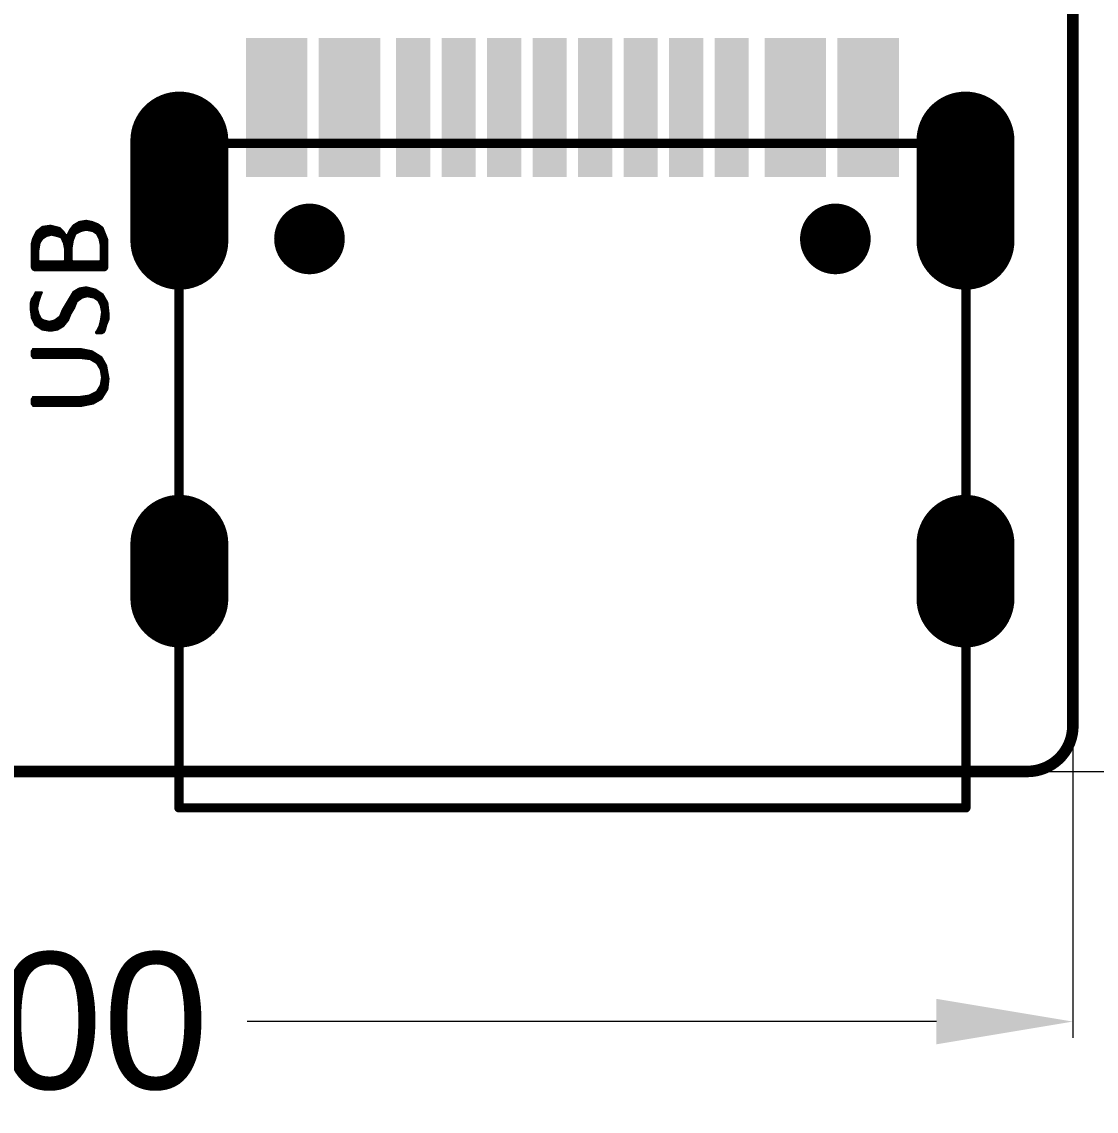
# Model space of a CAD drawing. Extents: x 17.3 to 58.6, y 21.7 to 91.7.
# Drawn here: x 39.25 to 51.06, y 21.67 to 33.64 of the extents above; entities that cross this region are included whole.
import ezdxf

# ---------------------------------------------------------------- set-up
doc = ezdxf.new("R2010")
doc.units = 0
doc.header["$MEASUREMENT"] = 0
doc.layers.get('0').update_dxf_attribs({"linetype": 'CONTINUOUS'})
doc.layers.add('SILKTOP_PHO', color=251, linetype='CONTINUOUS', true_color=0x636466)
doc.styles.get("Standard").update_dxf_attribs({"font": 'arial.ttf'})
doc.dimstyles.new('2', dxfattribs={"dimtxt": 1.5, "dimasz": 1.5, "dimexe": 0.18, "dimexo": 0, "dimgap": 0.5, "dimtad": 0, "dimtih": 1, "dimtoh": 1, "dimdec": 3, "dimzin": 0, "dimdsep": 46, "dimtxsty": 'Standard', "dimcen": 0.09, "dimclrd": 7, "dimadec": 0, "dimazin": 0, "dimtfac": 1, "dimtdec": 3, "dimtofl": 0, "dimtmove": 2, "dimatfit": 3, "dimfxl": 1, "dimtolj": 1, "dimtzin": 0, "dimlwd": 15, "dimlwe": 15, "dimarcsym": 0})

# ---------------------------------------------------------------- blocks, each defined once
blk = doc.blocks.new('ROUND_191')
at = {"const_width": 0.0127}
blk.add_lwpolyline([(-0.00635, 0, 1), (0.00635, 0, 1)], format="xyb", close=True, dxfattribs=at)
blk = doc.blocks.new('ROUND_7')
at = {"const_width": 0.0635}
blk.add_lwpolyline([(-0.03175, 0, 1), (0.03175, 0, 1)], format="xyb", close=True, dxfattribs=at)
blk = doc.blocks.new('ROUND_16')
at = {"const_width": 0.0508}
blk.add_lwpolyline([(-0.0254, 0, 1), (0.0254, 0, 1)], format="xyb", close=True, dxfattribs=at)
blk = doc.blocks.new('RECTANGLE_66')
blk.add_solid([(0.188086, 0.763142), (0.188086, -0.763142), (-0.188086, 0.763142), (-0.188086, -0.763142)])
blk = doc.blocks.new('OBLONG_48')
at = {"const_width": 1.076196}
blk.add_lwpolyline([(0, 0.299974), (0, -0.299974)], dxfattribs=at)
at = {"const_width": 0.538098}
for points in [[(-0.269048, 0.299974, 1), (0.269048, 0.299974, 1)], [(-0.269048, -0.299974, 1), (0.269048, -0.299974, 1)]]:
    blk.add_lwpolyline(points, format="xyb", close=True, dxfattribs=at)
blk = doc.blocks.new('OBLONG_49')
at = {"const_width": 1.076196}
blk.add_lwpolyline([(0, 0.550038), (0, -0.550038)], dxfattribs=at)
at = {"const_width": 0.538098}
for points in [[(-0.269048, 0.550038, 1), (0.269048, 0.550038, 1)], [(-0.269048, -0.550038, 1), (0.269048, -0.550038, 1)]]:
    blk.add_lwpolyline(points, format="xyb", close=True, dxfattribs=at)
blk = doc.blocks.new('ROUND_50')
at = {"const_width": 0.388112}
blk.add_lwpolyline([(-0.194056, 0, 1), (0.194056, 0, 1)], format="xyb", close=True, dxfattribs=at)
blk = doc.blocks.new('*D73')
at = {"color": 0, "linetype": 'Continuous', "lineweight": 15, "transparency": 16777216}
for p, q in [((49.511, 36.525), (55.644, 36.525)), ((50.268, 25.4), (55.644, 25.4))]:
    blk.add_line(p, q, dxfattribs=at)
at = {"color": 7, "linetype": 'Continuous', "lineweight": 15, "transparency": 16777216}
for p, q in [((55.464, 35.025), (55.464, 32.212)), ((55.464, 26.9), (55.464, 29.712))]:
    blk.add_line(p, q, dxfattribs=at)
at = {"color": 7, "linetype": 'Continuous', "transparency": 16777216}
for points in [[(55.214, 35.025), (55.714, 35.025), (55.464, 36.525)], [(55.214, 26.9), (55.714, 26.9), (55.464, 25.4)]]:
    blk.add_solid(points, dxfattribs=at)
at = {"color": 0, "linetype": 'Continuous', "transparency": 16777216, "insert": (55.464, 30.962), "char_height": 1.5, "attachment_point": 5}
blk.add_mtext('\\A1;11.125', dxfattribs=at)
blk = doc.blocks.new('*D79')
at = {"color": 0, "linetype": 'Continuous', "lineweight": 15, "transparency": 16777216}
for p, q in [((25.4, 25.932), (25.4, 22.472)), ((50.8, 25.932), (50.8, 22.472))]:
    blk.add_line(p, q, dxfattribs=at)
at = {"color": 7, "linetype": 'Continuous', "lineweight": 15, "transparency": 16777216}
for p, q in [((26.9, 22.652), (34.476, 22.652)), ((49.3, 22.652), (41.724, 22.652))]:
    blk.add_line(p, q, dxfattribs=at)
at = {"color": 7, "linetype": 'Continuous', "transparency": 16777216}
for points in [[(26.9, 22.902), (26.9, 22.402), (25.4, 22.652)], [(49.3, 22.902), (49.3, 22.402), (50.8, 22.652)]]:
    blk.add_solid(points, dxfattribs=at)
at = {"color": 0, "linetype": 'Continuous', "transparency": 16777216, "insert": (38.1, 22.652), "char_height": 1.5, "attachment_point": 5}
blk.add_mtext('\\A1;25.400', dxfattribs=at)

msp = doc.modelspace()

# ---------------------------------------------------------------- linework, layer by layer
at = {"const_width": 0.127}
for points in [[(50.8, 25.900126), (50.8, 73.159874)], [(25.900126, 25.4), (50.299874, 25.4)]]:
    msp.add_lwpolyline(points, dxfattribs=at)
msp.add_lwpolyline([(50.299874, 25.4, 0.4142136), (50.8, 25.900126)], format="xyb", dxfattribs=at)
at = {"layer": 'SILKTOP_PHO', "color": 251, "true_color": 0x636466}
for points, const_width in [([(50.8, 25.900126), (50.8, 73.159874)], 0.127), ([(49.624996, 32.29991), (40.975026, 32.29991)], 0.1016), ([(40.975026, 32.29991), (40.975026, 24.99995)], 0.1016), ([(49.624996, 24.99995), (49.624996, 32.29991)], 0.1016), ([(39.474394, 31.380938), (39.411656, 31.3309)], 0.0254), ([(39.4462, 31.212282), (39.4462, 31.358332)], 0.0254), ([(39.4716, 31.250382), (39.4716, 31.378652)], 0.0254), ([(39.563294, 31.393638), (39.474394, 31.380938)], 0.0254), ([(39.497, 31.268924), (39.497, 31.38424)], 0.0254), ([(39.5224, 31.284164), (39.5224, 31.387796)], 0.0254), ([(39.5478, 31.290514), (39.5478, 31.391352)], 0.0254), ([(39.665656, 31.367984), (39.563294, 31.393638)], 0.0254), ([(39.5732, 31.296864), (39.5732, 31.391098)], 0.0254), ([(39.5986, 31.292546), (39.5986, 31.384748)], 0.0254), ([(39.624, 31.286196), (39.624, 31.378398)], 0.0254), ([(39.6494, 31.27883), (39.6494, 31.372048)], 0.0254), ([(39.702994, 31.3309), (39.665656, 31.367984)], 0.0254), ([(39.6748, 31.270194), (39.6748, 31.359094)], 0.0254), ([(39.777924, 31.345886), (39.751254, 31.2928)], 0.0254), ([(39.7764, 30.904942), (39.7764, 31.343092)], 0.0254), ([(39.816278, 31.39694), (39.777924, 31.345886)], 0.0254), ([(39.8018, 31.192216), (39.8018, 31.37789)], 0.0254), ([(39.879778, 31.43504), (39.816278, 31.39694)], 0.0254), ([(39.8272, 31.2801), (39.8272, 31.403544)], 0.0254), ([(39.8526, 31.314898), (39.8526, 31.418784)], 0.0254), ([(39.878, 31.327598), (39.878, 31.434024)], 0.0254), ([(39.956232, 31.44774), (39.879778, 31.43504)], 0.0254), ([(39.899082, 31.337758), (39.953438, 31.35122)], 0.0254), ([(39.9034, 31.338774), (39.9034, 31.439104)], 0.0254), ([(39.9288, 31.345124), (39.9288, 31.443168)], 0.0254), ([(39.953438, 31.35122), (39.959026, 31.351474)], 0.0254), ([(39.9542, 31.351474), (39.9542, 31.447486)], 0.0254), ([(40.020494, 31.43504), (39.956232, 31.44774)], 0.0254), ([(39.959026, 31.351474), (40.02659, 31.337758)], 0.0254), ([(39.9796, 31.347156), (39.9796, 31.443168)], 0.0254), ([(40.005, 31.342076), (40.005, 31.438088)], 0.0254), ([(40.085518, 31.408878), (40.020494, 31.43504)], 0.0254), ([(40.0304, 31.336488), (40.0304, 31.430976)], 0.0254), ([(40.0558, 31.31947), (40.0558, 31.420816)], 0.0254), ([(40.0812, 31.293816), (40.0812, 31.410656)], 0.0254), ([(40.135302, 31.37154), (40.085518, 31.408878)], 0.0254), ([(40.1066, 31.234634), (40.1066, 31.39313)], 0.0254), ([(40.132, 30.904942), (40.132, 31.37408)], 0.0254), ([(40.187372, 31.241746), (40.135302, 31.37154)], 0.0254), ([(39.373048, 31.25343), (39.360094, 31.202122)], 0.0254), ([(39.37, 30.916118), (39.37, 31.241492)], 0.0254), ([(39.411656, 31.3309), (39.373048, 31.25343)], 0.0254), ([(39.3954, 30.904942), (39.3954, 31.298134)], 0.0254), ([(39.4208, 30.904942), (39.4208, 31.338012)], 0.0254), ([(39.445184, 31.210758), (39.472108, 31.251144)], 0.0254), ([(39.472108, 31.251144), (39.475664, 31.2547)], 0.0254), ([(39.475664, 31.2547), (39.516304, 31.281878)], 0.0254), ([(39.516304, 31.281878), (39.520368, 31.283656)], 0.0254), ([(39.520368, 31.283656), (39.57447, 31.297118)], 0.0254), ([(39.57447, 31.297118), (39.580566, 31.297118)], 0.0254), ([(39.580566, 31.297118), (39.634668, 31.283656)], 0.0254), ([(39.634668, 31.283656), (39.635684, 31.283402)], 0.0254), ([(39.635684, 31.283402), (39.676324, 31.269686)], 0.0254), ([(39.676324, 31.269686), (39.68369, 31.263336)], 0.0254), ([(39.68369, 31.263336), (39.710614, 31.209234)], 0.0254), ([(39.7002, 31.230316), (39.7002, 31.333694)], 0.0254), ([(39.72941, 31.291276), (39.702994, 31.3309)], 0.0254), ([(39.7256, 30.904942), (39.7256, 31.296864)], 0.0254), ([(39.751254, 31.2928), (39.72941, 31.291276)], 0.0254), ([(39.751, 30.904942), (39.751, 31.292292)], 0.0254), ([(39.794942, 31.151576), (39.808658, 31.232856)], 0.0254), ([(39.808658, 31.232856), (39.809166, 31.235396)], 0.0254), ([(39.809166, 31.235396), (39.836344, 31.30296)], 0.0254), ([(39.836344, 31.30296), (39.84244, 31.309818)], 0.0254), ([(39.84244, 31.309818), (39.896542, 31.336742)], 0.0254), ([(39.896542, 31.336742), (39.899082, 31.337758)], 0.0254), ([(40.02659, 31.337758), (40.031162, 31.33598)], 0.0254), ([(40.031162, 31.33598), (40.071802, 31.308802)], 0.0254), ([(40.071802, 31.308802), (40.07612, 31.303976)], 0.0254), ([(40.07612, 31.303976), (40.103044, 31.249874)], 0.0254), ([(40.103044, 31.249874), (40.104314, 31.246826)], 0.0254), ([(40.104314, 31.246826), (40.117776, 31.179008)], 0.0254), ([(40.1574, 30.90545), (40.1574, 31.316422)], 0.0254), ([(40.1828, 30.92704), (40.1828, 31.252922)], 0.0254), ([(40.187372, 30.93593), (40.187372, 31.241746)], 0.0254), ([(39.360094, 31.202122), (39.360094, 30.93593)], 0.0254), ([(39.429436, 31.122366), (39.42969, 31.124398)], 0.0254), ([(39.429436, 31.014162), (39.429436, 31.122366)], 0.0254), ([(39.42969, 31.124398), (39.443152, 31.205678)], 0.0254), ([(39.443152, 31.205678), (39.445184, 31.210758)], 0.0254), ([(39.710614, 31.209234), (39.71163, 31.206186)], 0.0254), ([(39.71163, 31.206186), (39.725346, 31.138368)], 0.0254), ([(39.725346, 31.138368), (39.7256, 31.136082)], 0.0254), ([(39.7256, 31.136082), (39.7256, 31.014162)], 0.0254), ([(39.794942, 31.149544), (39.794942, 31.151576)], 0.0254), ([(39.794942, 31.014162), (39.794942, 31.149544)], 0.0254), ([(40.117776, 31.179008), (40.11803, 31.176468)], 0.0254), ([(40.11803, 31.176468), (40.11803, 31.014162)], 0.0254), ([(39.442136, 31.001462), (39.429436, 31.014162)], 0.0254), ([(39.7129, 31.001462), (39.442136, 31.001462)], 0.0254), ([(39.4462, 30.904942), (39.4462, 31.001462)], 0.0254), ([(39.4716, 30.904942), (39.4716, 31.001462)], 0.0254), ([(39.497, 30.904942), (39.497, 31.001462)], 0.0254), ([(39.5224, 30.904942), (39.5224, 31.001462)], 0.0254), ([(39.5478, 30.904942), (39.5478, 31.001462)], 0.0254), ([(39.5732, 30.904942), (39.5732, 31.001462)], 0.0254), ([(39.5986, 30.904942), (39.5986, 31.001462)], 0.0254), ([(39.624, 30.904942), (39.624, 31.001462)], 0.0254), ([(39.6494, 30.904942), (39.6494, 31.001462)], 0.0254), ([(39.6748, 30.904942), (39.6748, 31.001462)], 0.0254), ([(39.7002, 30.904942), (39.7002, 31.001462)], 0.0254), ([(39.7256, 31.014162), (39.7129, 31.001462)], 0.0254), ([(39.807642, 31.001462), (39.794942, 31.014162)], 0.0254), ([(39.8018, 30.904942), (39.8018, 31.002732)], 0.0254), ([(40.10533, 31.001462), (39.807642, 31.001462)], 0.0254), ([(39.8272, 30.904942), (39.8272, 31.001462)], 0.0254), ([(39.8526, 30.904942), (39.8526, 31.001462)], 0.0254), ([(39.878, 30.904942), (39.878, 31.001462)], 0.0254), ([(39.9034, 30.904942), (39.9034, 31.001462)], 0.0254), ([(39.9288, 30.904942), (39.9288, 31.001462)], 0.0254), ([(39.9542, 30.904942), (39.9542, 31.001462)], 0.0254), ([(39.9796, 30.904942), (39.9796, 31.001462)], 0.0254), ([(40.005, 30.904942), (40.005, 31.001462)], 0.0254), ([(40.0304, 30.904942), (40.0304, 31.001462)], 0.0254), ([(40.0558, 30.904942), (40.0558, 31.001462)], 0.0254), ([(40.0812, 30.904942), (40.0812, 31.001462)], 0.0254), ([(40.11803, 31.014162), (40.10533, 31.001462)], 0.0254), ([(40.1066, 30.904942), (40.1066, 31.001462)], 0.0254), ([(39.360094, 30.93593), (39.370508, 30.915356)], 0.0254), ([(39.370508, 30.915356), (39.391082, 30.904942)], 0.0254), ([(39.391082, 30.904942), (40.156384, 30.904942)], 0.0254), ([(40.156384, 30.904942), (40.176958, 30.915356)], 0.0254), ([(40.176958, 30.915356), (40.187372, 30.93593)], 0.0254), ([(39.384986, 30.628082), (39.359332, 30.589474)], 0.0254), ([(39.385748, 30.629606), (39.384986, 30.628082)], 0.0254), ([(39.399464, 30.65653), (39.385748, 30.629606)], 0.0254), ([(39.3954, 30.310582), (39.3954, 30.648656)], 0.0254), ([(39.400734, 30.662372), (39.399464, 30.65653)], 0.0254), ([(39.46398, 30.663134), (39.400734, 30.663134)], 0.0254), ([(39.400734, 30.663134), (39.400734, 30.662372)], 0.0254), ([(39.4208, 30.512004), (39.4208, 30.663134)], 0.0254), ([(39.430198, 30.557978), (39.457122, 30.639258)], 0.0254), ([(39.4462, 30.606238), (39.4462, 30.663134)], 0.0254), ([(39.457122, 30.639258), (39.457884, 30.641036)], 0.0254), ([(39.457884, 30.641036), (39.467282, 30.659832)], 0.0254), ([(39.467282, 30.659832), (39.46398, 30.663134)], 0.0254), ([(39.816786, 30.66669), (39.697152, 30.4673)], 0.0254), ([(39.8018, 30.456378), (39.8018, 30.641544)], 0.0254), ([(39.879778, 30.704282), (39.816786, 30.66669)], 0.0254), ([(39.8272, 30.502098), (39.8272, 30.672786)], 0.0254), ([(39.8526, 30.562804), (39.8526, 30.688026)], 0.0254), ([(39.878, 30.582108), (39.878, 30.703266)], 0.0254), ([(39.955978, 30.716982), (39.879778, 30.704282)], 0.0254), ([(39.9034, 30.601158), (39.9034, 30.708346)], 0.0254), ([(39.9288, 30.611064), (39.9288, 30.71241)], 0.0254), ([(39.9542, 30.617414), (39.9542, 30.716728)], 0.0254), ([(40.059356, 30.691074), (39.955978, 30.716982)], 0.0254), ([(39.9796, 30.619192), (39.9796, 30.71114)], 0.0254), ([(40.005, 30.614112), (40.005, 30.70479)], 0.0254), ([(40.0304, 30.609032), (40.0304, 30.69844)], 0.0254), ([(40.0558, 30.597856), (40.0558, 30.69209)], 0.0254), ([(40.136318, 30.639766), (40.059356, 30.691074)], 0.0254), ([(40.0812, 30.580838), (40.0812, 30.676596)], 0.0254), ([(40.1066, 30.539182), (40.1066, 30.659578)], 0.0254), ([(40.132, 30.216348), (40.132, 30.642814)], 0.0254), ([(40.187626, 30.550104), (40.136318, 30.639766)], 0.0254), ([(39.359332, 30.589474), (39.346632, 30.538928)], 0.0254), ([(39.346632, 30.538928), (39.346632, 30.487112)], 0.0254), ([(39.37, 30.361382), (39.37, 30.605476)], 0.0254), ([(39.416228, 30.48889), (39.42969, 30.556454)], 0.0254), ([(39.42969, 30.556454), (39.430198, 30.557978)], 0.0254), ([(39.7256, 30.319726), (39.7256, 30.514544)], 0.0254), ([(39.751, 30.351476), (39.751, 30.556962)], 0.0254), ([(39.7764, 30.40888), (39.7764, 30.599126)], 0.0254), ([(39.823136, 30.491938), (39.849806, 30.55874)], 0.0254), ([(39.849806, 30.55874), (39.854124, 30.564328)], 0.0254), ([(39.854124, 30.564328), (39.908226, 30.604714)], 0.0254), ([(39.908226, 30.604714), (39.912798, 30.607)], 0.0254), ([(39.912798, 30.607), (39.9669, 30.620462)], 0.0254), ([(39.9669, 30.620462), (39.972488, 30.620716)], 0.0254), ([(39.972488, 30.620716), (40.040052, 30.607)], 0.0254), ([(40.040052, 30.607), (40.044624, 30.605222)], 0.0254), ([(40.044624, 30.605222), (40.085264, 30.578044)], 0.0254), ([(40.085264, 30.578044), (40.089582, 30.573218)], 0.0254), ([(40.089582, 30.573218), (40.116506, 30.519116)], 0.0254), ([(40.116506, 30.519116), (40.117776, 30.516068)], 0.0254), ([(40.117776, 30.516068), (40.131238, 30.44825)], 0.0254), ([(40.1574, 30.240224), (40.1574, 30.602936)], 0.0254), ([(40.1828, 30.322012), (40.1828, 30.558486)], 0.0254), ([(40.200834, 30.431486), (40.187626, 30.550104)], 0.0254), ([(39.346632, 30.487112), (39.35984, 30.381956)], 0.0254), ([(39.416228, 30.483302), (39.416228, 30.48889)], 0.0254), ([(39.429944, 30.4292), (39.416228, 30.483302)], 0.0254), ([(39.4208, 30.290262), (39.4208, 30.465268)], 0.0254), ([(39.430706, 30.42666), (39.429944, 30.4292)], 0.0254), ([(39.457884, 30.372558), (39.430706, 30.42666)], 0.0254), ([(39.4462, 30.273498), (39.4462, 30.395672)], 0.0254), ([(39.666418, 30.39491), (39.612062, 30.354524)], 0.0254), ([(39.670482, 30.400498), (39.666418, 30.39491)], 0.0254), ([(39.697152, 30.4673), (39.670482, 30.400498)], 0.0254), ([(39.6748, 30.275276), (39.6748, 30.411166)], 0.0254), ([(39.7002, 30.290516), (39.7002, 30.472126)], 0.0254), ([(39.755826, 30.357572), (39.782242, 30.423358)], 0.0254), ([(39.782242, 30.423358), (39.783004, 30.425136)], 0.0254), ([(39.783004, 30.425136), (39.823136, 30.491938)], 0.0254), ([(40.131492, 30.443932), (40.117776, 30.34919)], 0.0254), ([(40.131238, 30.44825), (40.131492, 30.44571)], 0.0254), ([(40.131492, 30.44571), (40.131492, 30.443932)], 0.0254), ([(40.200834, 30.36697), (40.200834, 30.431486)], 0.0254), ([(39.35984, 30.381956), (39.39794, 30.305502)], 0.0254), ([(39.39794, 30.305502), (39.473886, 30.254956)], 0.0254), ([(39.463472, 30.366716), (39.457884, 30.372558)], 0.0254), ([(39.49065, 30.353254), (39.463472, 30.366716)], 0.0254), ([(39.4716, 30.25648), (39.4716, 30.362652)], 0.0254), ([(39.49319, 30.352238), (39.49065, 30.353254)], 0.0254), ([(39.547292, 30.338776), (39.49319, 30.352238)], 0.0254), ([(39.497, 30.251654), (39.497, 30.351222)], 0.0254), ([(39.5224, 30.248098), (39.5224, 30.344872)], 0.0254), ([(39.553388, 30.338776), (39.547292, 30.338776)], 0.0254), ([(39.5478, 30.244288), (39.5478, 30.338522)], 0.0254), ([(39.607744, 30.352238), (39.553388, 30.338776)], 0.0254), ([(39.5732, 30.24378), (39.5732, 30.343602)], 0.0254), ([(39.5986, 30.247844), (39.5986, 30.349952)], 0.0254), ([(39.612062, 30.354524), (39.607744, 30.352238)], 0.0254), ([(39.624, 30.252162), (39.624, 30.363414)], 0.0254), ([(39.640764, 30.254956), (39.704264, 30.293056)], 0.0254), ([(39.6494, 30.260036), (39.6494, 30.382464)], 0.0254), ([(39.704264, 30.293056), (39.755826, 30.357572)], 0.0254), ([(40.103044, 30.291278), (40.07612, 30.237176)], 0.0254), ([(40.10406, 30.293818), (40.103044, 30.291278)], 0.0254), ([(40.117522, 30.34792), (40.10406, 30.293818)], 0.0254), ([(40.1066, 30.214824), (40.1066, 30.303978)], 0.0254), ([(40.117776, 30.34919), (40.117522, 30.34792)], 0.0254), ([(40.160956, 30.247336), (40.174164, 30.299914)], 0.0254), ([(40.174164, 30.299914), (40.174672, 30.301692)], 0.0254), ([(40.174672, 30.301692), (40.200834, 30.36697)], 0.0254), ([(39.473886, 30.254956), (39.563802, 30.242002)], 0.0254), ([(39.563802, 30.242002), (39.640764, 30.254956)], 0.0254), ([(40.07358, 30.233874), (40.063928, 30.223968)], 0.0254), ([(40.063928, 30.223968), (40.063928, 30.22092)], 0.0254), ([(40.063928, 30.22092), (40.070024, 30.214824)], 0.0254), ([(40.070024, 30.214824), (40.12946, 30.214824)], 0.0254), ([(40.07612, 30.237176), (40.07358, 30.233874)], 0.0254), ([(40.0812, 30.214824), (40.0812, 30.247336)], 0.0254), ([(40.12946, 30.214824), (40.150034, 30.225238)], 0.0254), ([(40.150034, 30.225238), (40.160956, 30.247336)], 0.0254), ([(39.37, 30.030928), (39.360094, 30.021022)], 0.0254), ([(39.373556, 30.039818), (39.37, 30.030928)], 0.0254), ([(39.37, 29.953966), (39.37, 30.030928)], 0.0254), ([(39.887398, 30.04058), (39.373556, 30.04058)], 0.0254), ([(39.373556, 30.04058), (39.373556, 30.039818)], 0.0254), ([(39.3954, 29.944314), (39.3954, 30.04058)], 0.0254), ([(39.4208, 29.944314), (39.4208, 30.04058)], 0.0254), ([(39.4462, 29.944314), (39.4462, 30.04058)], 0.0254), ([(39.4716, 29.944314), (39.4716, 30.04058)], 0.0254), ([(39.497, 29.944314), (39.497, 30.04058)], 0.0254), ([(39.5224, 29.944314), (39.5224, 30.04058)], 0.0254), ([(39.5478, 29.944314), (39.5478, 30.04058)], 0.0254), ([(39.5732, 29.944314), (39.5732, 30.04058)], 0.0254), ([(39.5986, 29.944314), (39.5986, 30.04058)], 0.0254), ([(39.624, 29.944314), (39.624, 30.04058)], 0.0254), ([(39.6494, 29.944314), (39.6494, 30.04058)], 0.0254), ([(39.6748, 29.944314), (39.6748, 30.04058)], 0.0254), ([(39.7002, 29.944314), (39.7002, 30.04058)], 0.0254), ([(39.7256, 29.944314), (39.7256, 30.04058)], 0.0254), ([(39.751, 29.944314), (39.751, 30.04058)], 0.0254), ([(39.7764, 29.944314), (39.7764, 30.04058)], 0.0254), ([(39.8018, 29.944314), (39.8018, 30.04058)], 0.0254), ([(39.8272, 29.944314), (39.8272, 30.04058)], 0.0254), ([(39.8526, 29.944314), (39.8526, 30.04058)], 0.0254), ([(39.878, 29.944314), (39.878, 30.04058)], 0.0254), ([(40.019224, 30.014164), (39.887398, 30.04058)], 0.0254), ([(39.9034, 29.942536), (39.9034, 30.037532)], 0.0254), ([(39.9288, 29.939234), (39.9288, 30.032452)], 0.0254), ([(39.9542, 29.936186), (39.9542, 30.027372)], 0.0254), ([(39.360094, 30.021022), (39.360094, 29.963872)], 0.0254), ([(39.360094, 29.963872), (39.37, 29.953966)], 0.0254), ([(39.37, 29.953966), (39.373556, 29.945076)], 0.0254), ([(39.373556, 29.945076), (39.373556, 29.944314)], 0.0254), ([(39.373556, 29.944314), (39.888668, 29.944314)], 0.0254), ([(39.888668, 29.944314), (39.890446, 29.94406)], 0.0254), ([(39.890446, 29.94406), (39.99865, 29.930598)], 0.0254), ([(39.9796, 29.932884), (39.9796, 30.022292)], 0.0254), ([(39.99865, 29.930598), (40.003476, 29.92882)], 0.0254), ([(40.003476, 29.92882), (40.071294, 29.88818)], 0.0254), ([(40.005, 29.928058), (40.005, 30.017212)], 0.0254), ([(40.122856, 29.949648), (40.019224, 30.014164)], 0.0254), ([(40.0304, 29.912818), (40.0304, 30.007306)], 0.0254), ([(40.0558, 29.897578), (40.0558, 29.991558)], 0.0254), ([(40.0812, 29.874464), (40.0812, 29.975556)], 0.0254), ([(40.1066, 29.8323), (40.1066, 29.959808)], 0.0254), ([(40.174418, 29.859478), (40.122856, 29.949648)], 0.0254), ([(40.132, 29.50845), (40.132, 29.933646)], 0.0254), ([(40.071294, 29.88818), (40.075612, 29.883862)], 0.0254), ([(40.075612, 29.883862), (40.116252, 29.816298)], 0.0254), ([(40.116252, 29.816298), (40.117776, 29.811726)], 0.0254), ([(40.117776, 29.811726), (40.131238, 29.7307)], 0.0254), ([(40.1574, 29.54909), (40.1574, 29.889196)], 0.0254), ([(40.20058, 29.714444), (40.174418, 29.859478)], 0.0254), ([(40.1828, 29.58973), (40.1828, 29.812996)], 0.0254), ([(40.131238, 29.726382), (40.117776, 29.645356)], 0.0254), ([(40.131238, 29.7307), (40.131238, 29.726382)], 0.0254), ([(40.187626, 29.597604), (40.20058, 29.714444)], 0.0254), ([(40.070278, 29.568394), (39.989252, 29.527754)], 0.0254), ([(40.0304, 29.44241), (40.0304, 29.548328)], 0.0254), ([(40.0558, 29.455872), (40.0558, 29.561028)], 0.0254), ([(40.075612, 29.57322), (40.070278, 29.568394)], 0.0254), ([(40.116252, 29.640784), (40.075612, 29.57322)], 0.0254), ([(40.0812, 29.47035), (40.0812, 29.582618)], 0.0254), ([(40.1066, 29.484828), (40.1066, 29.624782)], 0.0254), ([(40.117776, 29.645356), (40.116252, 29.640784)], 0.0254), ([(40.123364, 29.49448), (40.187626, 29.597604)], 0.0254), ([(39.37, 29.503116), (39.360094, 29.49321)], 0.0254), ([(39.360094, 29.49321), (39.360094, 29.43606)], 0.0254), ([(39.360094, 29.43606), (39.37, 29.426154)], 0.0254), ([(39.373556, 29.512006), (39.37, 29.503116)], 0.0254), ([(39.37, 29.426154), (39.37, 29.503116)], 0.0254), ([(39.888668, 29.512768), (39.373556, 29.512768)], 0.0254), ([(39.373556, 29.512768), (39.373556, 29.512006)], 0.0254), ([(39.3954, 29.416502), (39.3954, 29.512768)], 0.0254), ([(39.4208, 29.416502), (39.4208, 29.512768)], 0.0254), ([(39.4462, 29.416502), (39.4462, 29.512768)], 0.0254), ([(39.4716, 29.416502), (39.4716, 29.512768)], 0.0254), ([(39.497, 29.416502), (39.497, 29.512768)], 0.0254), ([(39.5224, 29.416502), (39.5224, 29.512768)], 0.0254), ([(39.5478, 29.416502), (39.5478, 29.512768)], 0.0254), ([(39.5732, 29.416502), (39.5732, 29.512768)], 0.0254), ([(39.5986, 29.416502), (39.5986, 29.512768)], 0.0254), ([(39.624, 29.416502), (39.624, 29.512768)], 0.0254), ([(39.6494, 29.416502), (39.6494, 29.512768)], 0.0254), ([(39.6748, 29.416502), (39.6748, 29.512768)], 0.0254), ([(39.7002, 29.416502), (39.7002, 29.512768)], 0.0254), ([(39.7256, 29.416502), (39.7256, 29.512768)], 0.0254), ([(39.751, 29.416502), (39.751, 29.512768)], 0.0254), ([(39.7764, 29.416502), (39.7764, 29.512768)], 0.0254), ([(39.8018, 29.416502), (39.8018, 29.512768)], 0.0254), ([(39.8272, 29.416502), (39.8272, 29.512768)], 0.0254), ([(39.8526, 29.416502), (39.8526, 29.512768)], 0.0254), ([(39.878, 29.416502), (39.878, 29.512768)], 0.0254), ([(39.890446, 29.513022), (39.888668, 29.512768)], 0.0254), ([(39.985188, 29.526484), (39.890446, 29.513022)], 0.0254), ([(39.901114, 29.416502), (40.033194, 29.442918)], 0.0254), ([(39.9034, 29.41701), (39.9034, 29.5148)], 0.0254), ([(39.9288, 29.42209), (39.9288, 29.518356)], 0.0254), ([(39.9542, 29.42717), (39.9542, 29.522166)], 0.0254), ([(39.9796, 29.43225), (39.9796, 29.525722)], 0.0254), ([(39.989252, 29.527754), (39.985188, 29.526484)], 0.0254), ([(40.005, 29.43733), (40.005, 29.535628)], 0.0254), ([(40.033194, 29.442918), (40.123364, 29.49448)], 0.0254), ([(39.37, 29.426154), (39.373556, 29.417264)], 0.0254), ([(39.373556, 29.417264), (39.373556, 29.416502)], 0.0254), ([(39.373556, 29.416502), (39.901114, 29.416502)], 0.0254), ([(25.900126, 25.4), (50.299874, 25.4)], 0.127), ([(40.975026, 24.99995), (49.624996, 24.99995)], 0.1016)]:
    msp.add_lwpolyline(points, dxfattribs=dict(at, const_width=const_width))
at = {"layer": 'SILKTOP_PHO', "color": 251, "true_color": 0x636466, "const_width": 0.127}
msp.add_lwpolyline([(50.299874, 25.4, 0.4142136), (50.8, 25.900126)], format="xyb", dxfattribs=at)

# ---------------------------------------------------------------- block references
for name, p in [('RECTANGLE_66', (41.900094, 32.69488)), ('RECTANGLE_66', (42.200068, 32.69488)), ('RECTANGLE_66', (42.69994, 32.69488)), ('RECTANGLE_66', (42.999914, 32.69488)), ('RECTANGLE_66', (43.550078, 32.69488)), ('RECTANGLE_66', (44.04995, 32.69488)), ('RECTANGLE_66', (44.550076, 32.69488)), ('RECTANGLE_66', (45.049948, 32.69488)), ('RECTANGLE_66', (45.550074, 32.69488)), ('RECTANGLE_66', (46.049946, 32.69488)), ('RECTANGLE_66', (46.550072, 32.69488)), ('RECTANGLE_66', (47.049944, 32.69488)), ('RECTANGLE_66', (47.600108, 32.69488)), ('RECTANGLE_66', (47.900082, 32.69488)), ('RECTANGLE_66', (48.399954, 32.69488)), ('RECTANGLE_66', (48.699928, 32.69488)), ('OBLONG_49', (40.980106, 31.779972)), ('OBLONG_49', (49.619916, 31.779972)), ('ROUND_50', (42.410126, 31.249874)), ('ROUND_50', (48.189896, 31.249874)), ('OBLONG_48', (40.980106, 27.599894)), ('OBLONG_48', (49.619916, 27.599894)), ('ROUND_7', (50.8, 25.900126)), ('ROUND_7', (50.8, 25.900126)), ('ROUND_7', (50.299874, 25.4)), ('ROUND_7', (50.299874, 25.4))]:
    msp.add_blockref(name, p)
at = {"layer": 'SILKTOP_PHO', "color": 251, "true_color": 0x636466}
for name, p in [('ROUND_16', (40.975026, 32.29991)), ('ROUND_16', (49.624996, 32.29991)), ('ROUND_191', (39.4462, 31.358332)), ('ROUND_191', (39.4716, 31.378652)), ('ROUND_191', (39.474394, 31.380938)), ('ROUND_191', (39.497, 31.38424)), ('ROUND_191', (39.5224, 31.387796)), ('ROUND_191', (39.5478, 31.391352)), ('ROUND_191', (39.563294, 31.393638)), ('ROUND_191', (39.5732, 31.391098)), ('ROUND_191', (39.5986, 31.384748)), ('ROUND_191', (39.624, 31.378398)), ('ROUND_191', (39.6494, 31.372048)), ('ROUND_191', (39.665656, 31.367984)), ('ROUND_191', (39.6748, 31.359094)), ('ROUND_191', (39.7764, 31.343092)), ('ROUND_191', (39.777924, 31.345886)), ('ROUND_191', (39.8018, 31.37789)), ('ROUND_191', (39.816278, 31.39694)), ('ROUND_191', (39.8272, 31.403544)), ('ROUND_191', (39.8526, 31.418784)), ('ROUND_191', (39.878, 31.434024)), ('ROUND_191', (39.879778, 31.43504)), ('ROUND_191', (39.9034, 31.439104)), ('ROUND_191', (39.9288, 31.443168)), ('ROUND_191', (39.9288, 31.345124)), ('ROUND_191', (39.953438, 31.35122)), ('ROUND_191', (39.9542, 31.447486)), ('ROUND_191', (39.9542, 31.351474)), ('ROUND_191', (39.956232, 31.44774)), ('ROUND_191', (39.959026, 31.351474)), ('ROUND_191', (39.9796, 31.443168)), ('ROUND_191', (39.9796, 31.347156)), ('ROUND_191', (40.005, 31.438088)), ('ROUND_191', (40.020494, 31.43504)), ('ROUND_191', (40.0304, 31.430976)), ('ROUND_191', (40.0558, 31.420816)), ('ROUND_191', (40.0812, 31.410656)), ('ROUND_191', (40.085518, 31.408878)), ('ROUND_191', (40.1066, 31.39313)), ('ROUND_191', (40.132, 31.37408)), ('ROUND_191', (40.135302, 31.37154)), ('ROUND_191', (39.37, 31.241492)), ('ROUND_191', (39.373048, 31.25343)), ('ROUND_191', (39.3954, 31.298134)), ('ROUND_191', (39.411656, 31.3309)), ('ROUND_191', (39.4208, 31.338012)), ('ROUND_191', (39.4716, 31.250382)), ('ROUND_191', (39.472108, 31.251144)), ('ROUND_191', (39.475664, 31.2547)), ('ROUND_191', (39.497, 31.268924)), ('ROUND_191', (39.516304, 31.281878)), ('ROUND_191', (39.520368, 31.283656)), ('ROUND_191', (39.5224, 31.284164)), ('ROUND_191', (39.5478, 31.290514)), ('ROUND_191', (39.5732, 31.296864)), ('ROUND_191', (39.57447, 31.297118)), ('ROUND_191', (39.580566, 31.297118)), ('ROUND_191', (39.5986, 31.292546)), ('ROUND_191', (39.624, 31.286196)), ('ROUND_191', (39.634668, 31.283656)), ('ROUND_191', (39.635684, 31.283402)), ('ROUND_191', (39.6494, 31.27883)), ('ROUND_191', (39.6748, 31.270194)), ('ROUND_191', (39.676324, 31.269686)), ('ROUND_191', (39.68369, 31.263336)), ('ROUND_191', (39.7002, 31.333694)), ('ROUND_191', (39.7002, 31.230316)), ('ROUND_191', (39.702994, 31.3309)), ('ROUND_191', (39.7256, 31.296864)), ('ROUND_191', (39.72941, 31.291276)), ('ROUND_191', (39.751, 31.292292)), ('ROUND_191', (39.751254, 31.2928)), ('ROUND_191', (39.751254, 31.2928)), ('ROUND_191', (39.808658, 31.232856)), ('ROUND_191', (39.809166, 31.235396)), ('ROUND_191', (39.8272, 31.2801)), ('ROUND_191', (39.836344, 31.30296)), ('ROUND_191', (39.84244, 31.309818)), ('ROUND_191', (39.8526, 31.314898)), ('ROUND_191', (39.878, 31.327598)), ('ROUND_191', (39.896542, 31.336742)), ('ROUND_191', (39.899082, 31.337758)), ('ROUND_191', (39.9034, 31.338774)), ('ROUND_191', (40.005, 31.342076)), ('ROUND_191', (40.02659, 31.337758)), ('ROUND_191', (40.0304, 31.336488)), ('ROUND_191', (40.031162, 31.33598)), ('ROUND_191', (40.0558, 31.31947)), ('ROUND_191', (40.071802, 31.308802)), ('ROUND_191', (40.07612, 31.303976)), ('ROUND_191', (40.0812, 31.293816)), ('ROUND_191', (40.103044, 31.249874)), ('ROUND_191', (40.104314, 31.246826)), ('ROUND_191', (40.1066, 31.234634)), ('ROUND_191', (40.1574, 31.316422)), ('ROUND_191', (40.1828, 31.252922)), ('ROUND_191', (40.187372, 31.241746)), ('ROUND_191', (40.187372, 31.241746)), ('ROUND_191', (39.360094, 31.202122)), ('ROUND_191', (39.429436, 31.122366)), ('ROUND_191', (39.42969, 31.124398)), ('ROUND_191', (39.443152, 31.205678)), ('ROUND_191', (39.445184, 31.210758)), ('ROUND_191', (39.4462, 31.212282)), ('ROUND_191', (39.710614, 31.209234)), ('ROUND_191', (39.71163, 31.206186)), ('ROUND_191', (39.725346, 31.138368)), ('ROUND_191', (39.7256, 31.136082)), ('ROUND_191', (39.7256, 31.136082)), ('ROUND_191', (39.794942, 31.151576)), ('ROUND_191', (39.794942, 31.149544)), ('ROUND_191', (39.8018, 31.192216)), ('ROUND_191', (40.117776, 31.179008)), ('ROUND_191', (40.11803, 31.176468)), ('ROUND_191', (40.11803, 31.176468)), ('ROUND_191', (39.429436, 31.014162)), ('ROUND_191', (39.442136, 31.001462)), ('ROUND_191', (39.4462, 31.001462)), ('ROUND_191', (39.4716, 31.001462)), ('ROUND_191', (39.497, 31.001462)), ('ROUND_191', (39.5224, 31.001462)), ('ROUND_191', (39.5478, 31.001462)), ('ROUND_191', (39.5732, 31.001462)), ('ROUND_191', (39.5986, 31.001462)), ('ROUND_191', (39.624, 31.001462)), ('ROUND_191', (39.6494, 31.001462)), ('ROUND_191', (39.6748, 31.001462)), ('ROUND_191', (39.7002, 31.001462)), ('ROUND_191', (39.7129, 31.001462)), ('ROUND_191', (39.7256, 31.014162)), ('ROUND_191', (39.794942, 31.014162)), ('ROUND_191', (39.8018, 31.002732)), ('ROUND_191', (39.807642, 31.001462)), ('ROUND_191', (39.8272, 31.001462)), ('ROUND_191', (39.8526, 31.001462)), ('ROUND_191', (39.878, 31.001462)), ('ROUND_191', (39.9034, 31.001462)), ('ROUND_191', (39.9288, 31.001462)), ('ROUND_191', (39.9542, 31.001462)), ('ROUND_191', (39.9796, 31.001462)), ('ROUND_191', (40.005, 31.001462)), ('ROUND_191', (40.0304, 31.001462)), ('ROUND_191', (40.0558, 31.001462)), ('ROUND_191', (40.0812, 31.001462)), ('ROUND_191', (40.10533, 31.001462)), ('ROUND_191', (40.1066, 31.001462)), ('ROUND_191', (40.11803, 31.014162)), ('ROUND_191', (39.360094, 30.93593)), ('ROUND_191', (39.37, 30.916118)), ('ROUND_191', (39.370508, 30.915356)), ('ROUND_191', (39.391082, 30.904942)), ('ROUND_191', (39.391082, 30.904942)), ('ROUND_191', (39.3954, 30.904942)), ('ROUND_191', (39.4208, 30.904942)), ('ROUND_191', (39.4462, 30.904942)), ('ROUND_191', (39.4716, 30.904942)), ('ROUND_191', (39.497, 30.904942)), ('ROUND_191', (39.5224, 30.904942)), ('ROUND_191', (39.5478, 30.904942)), ('ROUND_191', (39.5732, 30.904942)), ('ROUND_191', (39.5986, 30.904942)), ('ROUND_191', (39.624, 30.904942)), ('ROUND_191', (39.6494, 30.904942)), ('ROUND_191', (39.6748, 30.904942)), ('ROUND_191', (39.7002, 30.904942)), ('ROUND_191', (39.7256, 30.904942)), ('ROUND_191', (39.751, 30.904942)), ('ROUND_191', (39.7764, 30.904942)), ('ROUND_191', (39.8018, 30.904942)), ('ROUND_191', (39.8272, 30.904942)), ('ROUND_191', (39.8526, 30.904942)), ('ROUND_191', (39.878, 30.904942)), ('ROUND_191', (39.9034, 30.904942)), ('ROUND_191', (39.9288, 30.904942)), ('ROUND_191', (39.9542, 30.904942)), ('ROUND_191', (39.9796, 30.904942)), ('ROUND_191', (40.005, 30.904942)), ('ROUND_191', (40.0304, 30.904942)), ('ROUND_191', (40.0558, 30.904942)), ('ROUND_191', (40.0812, 30.904942)), ('ROUND_191', (40.1066, 30.904942)), ('ROUND_191', (40.132, 30.904942)), ('ROUND_191', (40.156384, 30.904942)), ('ROUND_191', (40.156384, 30.904942)), ('ROUND_191', (40.1574, 30.90545)), ('ROUND_191', (40.176958, 30.915356)), ('ROUND_191', (40.1828, 30.92704)), ('ROUND_191', (40.187372, 30.93593)), ('ROUND_191', (39.384986, 30.628082)), ('ROUND_191', (39.385748, 30.629606)), ('ROUND_191', (39.3954, 30.648656)), ('ROUND_191', (39.399464, 30.65653)), ('ROUND_191', (39.400734, 30.663134)), ('ROUND_191', (39.400734, 30.662372)), ('ROUND_191', (39.4208, 30.663134)), ('ROUND_191', (39.4462, 30.663134)), ('ROUND_191', (39.457122, 30.639258)), ('ROUND_191', (39.457884, 30.641036)), ('ROUND_191', (39.46398, 30.663134)), ('ROUND_191', (39.467282, 30.659832)), ('ROUND_191', (39.8018, 30.641544)), ('ROUND_191', (39.816786, 30.66669)), ('ROUND_191', (39.8272, 30.672786)), ('ROUND_191', (39.8526, 30.688026)), ('ROUND_191', (39.878, 30.703266)), ('ROUND_191', (39.879778, 30.704282)), ('ROUND_191', (39.9034, 30.708346)), ('ROUND_191', (39.9288, 30.71241)), ('ROUND_191', (39.9542, 30.716728)), ('ROUND_191', (39.955978, 30.716982)), ('ROUND_191', (39.9796, 30.71114)), ('ROUND_191', (40.005, 30.70479)), ('ROUND_191', (40.0304, 30.69844)), ('ROUND_191', (40.0558, 30.69209)), ('ROUND_191', (40.059356, 30.691074)), ('ROUND_191', (40.0812, 30.676596)), ('ROUND_191', (40.1066, 30.659578)), ('ROUND_191', (40.132, 30.642814)), ('ROUND_191', (40.136318, 30.639766)), ('ROUND_191', (39.346632, 30.538928)), ('ROUND_191', (39.359332, 30.589474)), ('ROUND_191', (39.37, 30.605476)), ('ROUND_191', (39.4208, 30.512004)), ('ROUND_191', (39.42969, 30.556454)), ('ROUND_191', (39.430198, 30.557978)), ('ROUND_191', (39.4462, 30.606238)), ('ROUND_191', (39.7256, 30.514544)), ('ROUND_191', (39.751, 30.556962)), ('ROUND_191', (39.7764, 30.599126)), ('ROUND_191', (39.849806, 30.55874)), ('ROUND_191', (39.8526, 30.562804)), ('ROUND_191', (39.854124, 30.564328)), ('ROUND_191', (39.878, 30.582108)), ('ROUND_191', (39.9034, 30.601158)), ('ROUND_191', (39.908226, 30.604714)), ('ROUND_191', (39.912798, 30.607)), ('ROUND_191', (39.9288, 30.611064)), ('ROUND_191', (39.9542, 30.617414)), ('ROUND_191', (39.9669, 30.620462)), ('ROUND_191', (39.972488, 30.620716)), ('ROUND_191', (39.9796, 30.619192)), ('ROUND_191', (40.005, 30.614112)), ('ROUND_191', (40.0304, 30.609032)), ('ROUND_191', (40.040052, 30.607)), ('ROUND_191', (40.044624, 30.605222)), ('ROUND_191', (40.0558, 30.597856)), ('ROUND_191', (40.0812, 30.580838)), ('ROUND_191', (40.085264, 30.578044)), ('ROUND_191', (40.089582, 30.573218)), ('ROUND_191', (40.1066, 30.539182)), ('ROUND_191', (40.116506, 30.519116)), ('ROUND_191', (40.117776, 30.516068)), ('ROUND_191', (40.117776, 30.516068)), ('ROUND_191', (40.1574, 30.602936)), ('ROUND_191', (40.1828, 30.558486)), ('ROUND_191', (40.187626, 30.550104)), ('ROUND_191', (39.346632, 30.487112)), ('ROUND_191', (39.416228, 30.48889)), ('ROUND_191', (39.416228, 30.483302)), ('ROUND_191', (39.4208, 30.465268)), ('ROUND_191', (39.429944, 30.4292)), ('ROUND_191', (39.430706, 30.42666)), ('ROUND_191', (39.4462, 30.395672)), ('ROUND_191', (39.666418, 30.39491)), ('ROUND_191', (39.670482, 30.400498)), ('ROUND_191', (39.6748, 30.411166)), ('ROUND_191', (39.697152, 30.4673)), ('ROUND_191', (39.7002, 30.472126)), ('ROUND_191', (39.7764, 30.40888)), ('ROUND_191', (39.782242, 30.423358)), ('ROUND_191', (39.783004, 30.425136)), ('ROUND_191', (39.8018, 30.456378)), ('ROUND_191', (39.823136, 30.491938)), ('ROUND_191', (39.8272, 30.502098)), ('ROUND_191', (40.131238, 30.44825)), ('ROUND_191', (40.131492, 30.44571)), ('ROUND_191', (40.131492, 30.443932)), ('ROUND_191', (40.200834, 30.431486)), ('ROUND_191', (40.200834, 30.431486)), ('ROUND_191', (39.35984, 30.381956)), ('ROUND_191', (39.37, 30.361382)), ('ROUND_191', (39.3954, 30.310582)), ('ROUND_191', (39.39794, 30.305502)), ('ROUND_191', (39.4208, 30.290262)), ('ROUND_191', (39.4462, 30.273498)), ('ROUND_191', (39.457884, 30.372558)), ('ROUND_191', (39.463472, 30.366716)), ('ROUND_191', (39.4716, 30.362652)), ('ROUND_191', (39.49065, 30.353254)), ('ROUND_191', (39.49319, 30.352238)), ('ROUND_191', (39.497, 30.351222)), ('ROUND_191', (39.5224, 30.344872)), ('ROUND_191', (39.547292, 30.338776)), ('ROUND_191', (39.5478, 30.338522)), ('ROUND_191', (39.553388, 30.338776)), ('ROUND_191', (39.5732, 30.343602)), ('ROUND_191', (39.5986, 30.349952)), ('ROUND_191', (39.607744, 30.352238)), ('ROUND_191', (39.612062, 30.354524)), ('ROUND_191', (39.624, 30.363414)), ('ROUND_191', (39.6494, 30.382464)), ('ROUND_191', (39.6748, 30.275276)), ('ROUND_191', (39.7002, 30.290516)), ('ROUND_191', (39.704264, 30.293056)), ('ROUND_191', (39.7256, 30.319726)), ('ROUND_191', (39.751, 30.351476)), ('ROUND_191', (39.755826, 30.357572)), ('ROUND_191', (40.103044, 30.291278)), ('ROUND_191', (40.10406, 30.293818)), ('ROUND_191', (40.1066, 30.303978)), ('ROUND_191', (40.117522, 30.34792)), ('ROUND_191', (40.117776, 30.34919)), ('ROUND_191', (40.174164, 30.299914)), ('ROUND_191', (40.174672, 30.301692)), ('ROUND_191', (40.1828, 30.322012)), ('ROUND_191', (40.200834, 30.36697)), ('ROUND_191', (39.4716, 30.25648)), ('ROUND_191', (39.473886, 30.254956)), ('ROUND_191', (39.497, 30.251654)), ('ROUND_191', (39.5224, 30.248098)), ('ROUND_191', (39.5478, 30.244288)), ('ROUND_191', (39.563802, 30.242002)), ('ROUND_191', (39.5732, 30.24378)), ('ROUND_191', (39.5986, 30.247844)), ('ROUND_191', (39.624, 30.252162)), ('ROUND_191', (39.640764, 30.254956)), ('ROUND_191', (39.6494, 30.260036)), ('ROUND_191', (40.063928, 30.223968)), ('ROUND_191', (40.063928, 30.22092)), ('ROUND_191', (40.070024, 30.214824)), ('ROUND_191', (40.07358, 30.233874)), ('ROUND_191', (40.07612, 30.237176)), ('ROUND_191', (40.0812, 30.247336)), ('ROUND_191', (40.0812, 30.214824)), ('ROUND_191', (40.1066, 30.214824)), ('ROUND_191', (40.12946, 30.214824)), ('ROUND_191', (40.132, 30.216348)), ('ROUND_191', (40.150034, 30.225238)), ('ROUND_191', (40.1574, 30.240224)), ('ROUND_191', (40.160956, 30.247336)), ('ROUND_191', (39.37, 30.030928)), ('ROUND_191', (39.37, 30.030928)), ('ROUND_191', (39.373556, 30.04058)), ('ROUND_191', (39.373556, 30.039818)), ('ROUND_191', (39.3954, 30.04058)), ('ROUND_191', (39.4208, 30.04058)), ('ROUND_191', (39.4462, 30.04058)), ('ROUND_191', (39.4716, 30.04058)), ('ROUND_191', (39.497, 30.04058)), ('ROUND_191', (39.5224, 30.04058)), ('ROUND_191', (39.5478, 30.04058)), ('ROUND_191', (39.5732, 30.04058)), ('ROUND_191', (39.5986, 30.04058)), ('ROUND_191', (39.624, 30.04058)), ('ROUND_191', (39.6494, 30.04058)), ('ROUND_191', (39.6748, 30.04058)), ('ROUND_191', (39.7002, 30.04058)), ('ROUND_191', (39.7256, 30.04058)), ('ROUND_191', (39.751, 30.04058)), ('ROUND_191', (39.7764, 30.04058)), ('ROUND_191', (39.8018, 30.04058)), ('ROUND_191', (39.8272, 30.04058)), ('ROUND_191', (39.8526, 30.04058)), ('ROUND_191', (39.878, 30.04058)), ('ROUND_191', (39.887398, 30.04058)), ('ROUND_191', (39.9034, 30.037532)), ('ROUND_191', (39.9288, 30.032452)), ('ROUND_191', (39.9542, 30.027372)), ('ROUND_191', (39.360094, 30.021022)), ('ROUND_191', (39.360094, 29.963872)), ('ROUND_191', (39.37, 29.953966)), ('ROUND_191', (39.37, 29.953966)), ('ROUND_191', (39.373556, 29.945076)), ('ROUND_191', (39.373556, 29.944314)), ('ROUND_191', (39.3954, 29.944314)), ('ROUND_191', (39.4208, 29.944314)), ('ROUND_191', (39.4462, 29.944314)), ('ROUND_191', (39.4716, 29.944314)), ('ROUND_191', (39.497, 29.944314)), ('ROUND_191', (39.5224, 29.944314)), ('ROUND_191', (39.5478, 29.944314)), ('ROUND_191', (39.5732, 29.944314)), ('ROUND_191', (39.5986, 29.944314)), ('ROUND_191', (39.624, 29.944314)), ('ROUND_191', (39.6494, 29.944314)), ('ROUND_191', (39.6748, 29.944314)), ('ROUND_191', (39.7002, 29.944314)), ('ROUND_191', (39.7256, 29.944314)), ('ROUND_191', (39.751, 29.944314)), ('ROUND_191', (39.7764, 29.944314)), ('ROUND_191', (39.8018, 29.944314)), ('ROUND_191', (39.8272, 29.944314)), ('ROUND_191', (39.8526, 29.944314)), ('ROUND_191', (39.878, 29.944314)), ('ROUND_191', (39.888668, 29.944314)), ('ROUND_191', (39.890446, 29.94406)), ('ROUND_191', (39.9034, 29.942536)), ('ROUND_191', (39.9288, 29.939234)), ('ROUND_191', (39.9542, 29.936186)), ('ROUND_191', (39.9796, 30.022292)), ('ROUND_191', (39.9796, 29.932884)), ('ROUND_191', (39.99865, 29.930598)), ('ROUND_191', (40.003476, 29.92882)), ('ROUND_191', (40.005, 30.017212)), ('ROUND_191', (40.005, 29.928058)), ('ROUND_191', (40.019224, 30.014164)), ('ROUND_191', (40.0304, 30.007306)), ('ROUND_191', (40.0304, 29.912818)), ('ROUND_191', (40.0558, 29.991558)), ('ROUND_191', (40.0812, 29.975556)), ('ROUND_191', (40.1066, 29.959808)), ('ROUND_191', (40.122856, 29.949648)), ('ROUND_191', (40.132, 29.933646)), ('ROUND_191', (40.0558, 29.897578)), ('ROUND_191', (40.071294, 29.88818)), ('ROUND_191', (40.075612, 29.883862)), ('ROUND_191', (40.0812, 29.874464)), ('ROUND_191', (40.1066, 29.8323)), ('ROUND_191', (40.116252, 29.816298)), ('ROUND_191', (40.117776, 29.811726)), ('ROUND_191', (40.1574, 29.889196)), ('ROUND_191', (40.174418, 29.859478)), ('ROUND_191', (40.1828, 29.812996)), ('ROUND_191', (40.131238, 29.7307)), ('ROUND_191', (40.131238, 29.726382)), ('ROUND_191', (40.20058, 29.714444)), ('ROUND_191', (40.20058, 29.714444)), ('ROUND_191', (40.0304, 29.548328)), ('ROUND_191', (40.0558, 29.561028)), ('ROUND_191', (40.070278, 29.568394)), ('ROUND_191', (40.075612, 29.57322)), ('ROUND_191', (40.0812, 29.582618)), ('ROUND_191', (40.1066, 29.624782)), ('ROUND_191', (40.116252, 29.640784)), ('ROUND_191', (40.117776, 29.645356)), ('ROUND_191', (40.1574, 29.54909)), ('ROUND_191', (40.1828, 29.58973)), ('ROUND_191', (40.187626, 29.597604)), ('ROUND_191', (39.360094, 29.49321)), ('ROUND_191', (39.360094, 29.43606)), ('ROUND_191', (39.37, 29.503116)), ('ROUND_191', (39.37, 29.503116)), ('ROUND_191', (39.373556, 29.512768)), ('ROUND_191', (39.373556, 29.512006)), ('ROUND_191', (39.3954, 29.512768)), ('ROUND_191', (39.4208, 29.512768)), ('ROUND_191', (39.4462, 29.512768)), ('ROUND_191', (39.4716, 29.512768)), ('ROUND_191', (39.497, 29.512768)), ('ROUND_191', (39.5224, 29.512768)), ('ROUND_191', (39.5478, 29.512768)), ('ROUND_191', (39.5732, 29.512768)), ('ROUND_191', (39.5986, 29.512768)), ('ROUND_191', (39.624, 29.512768)), ('ROUND_191', (39.6494, 29.512768)), ('ROUND_191', (39.6748, 29.512768)), ('ROUND_191', (39.7002, 29.512768)), ('ROUND_191', (39.7256, 29.512768)), ('ROUND_191', (39.751, 29.512768)), ('ROUND_191', (39.7764, 29.512768)), ('ROUND_191', (39.8018, 29.512768)), ('ROUND_191', (39.8272, 29.512768)), ('ROUND_191', (39.8526, 29.512768)), ('ROUND_191', (39.878, 29.512768)), ('ROUND_191', (39.888668, 29.512768)), ('ROUND_191', (39.890446, 29.513022)), ('ROUND_191', (39.9034, 29.5148)), ('ROUND_191', (39.9288, 29.518356)), ('ROUND_191', (39.9542, 29.522166)), ('ROUND_191', (39.9796, 29.525722)), ('ROUND_191', (39.9796, 29.43225)), ('ROUND_191', (39.985188, 29.526484)), ('ROUND_191', (39.989252, 29.527754)), ('ROUND_191', (40.005, 29.535628)), ('ROUND_191', (40.005, 29.43733)), ('ROUND_191', (40.0304, 29.44241)), ('ROUND_191', (40.033194, 29.442918)), ('ROUND_191', (40.0558, 29.455872)), ('ROUND_191', (40.0812, 29.47035)), ('ROUND_191', (40.1066, 29.484828)), ('ROUND_191', (40.123364, 29.49448)), ('ROUND_191', (40.132, 29.50845)), ('ROUND_191', (39.37, 29.426154)), ('ROUND_191', (39.37, 29.426154)), ('ROUND_191', (39.373556, 29.417264)), ('ROUND_191', (39.373556, 29.416502)), ('ROUND_191', (39.3954, 29.416502)), ('ROUND_191', (39.4208, 29.416502)), ('ROUND_191', (39.4462, 29.416502)), ('ROUND_191', (39.4716, 29.416502)), ('ROUND_191', (39.497, 29.416502)), ('ROUND_191', (39.5224, 29.416502)), ('ROUND_191', (39.5478, 29.416502)), ('ROUND_191', (39.5732, 29.416502)), ('ROUND_191', (39.5986, 29.416502)), ('ROUND_191', (39.624, 29.416502)), ('ROUND_191', (39.6494, 29.416502)), ('ROUND_191', (39.6748, 29.416502)), ('ROUND_191', (39.7002, 29.416502)), ('ROUND_191', (39.7256, 29.416502)), ('ROUND_191', (39.751, 29.416502)), ('ROUND_191', (39.7764, 29.416502)), ('ROUND_191', (39.8018, 29.416502)), ('ROUND_191', (39.8272, 29.416502)), ('ROUND_191', (39.8526, 29.416502)), ('ROUND_191', (39.878, 29.416502)), ('ROUND_191', (39.901114, 29.416502)), ('ROUND_191', (39.9034, 29.41701)), ('ROUND_191', (39.9288, 29.42209)), ('ROUND_191', (39.9542, 29.42717)), ('ROUND_7', (50.8, 25.900126)), ('ROUND_7', (50.8, 25.900126)), ('ROUND_7', (50.299874, 25.4)), ('ROUND_7', (50.299874, 25.4)), ('ROUND_16', (40.975026, 24.99995)), ('ROUND_16', (40.975026, 24.99995)), ('ROUND_16', (49.624996, 24.99995))]:
    msp.add_blockref(name, p, dxfattribs=at)

# ---------------------------------------------------------------- dimensions: what is measured, and where the dimension line sits
at = {"linetype": 'Continuous'}
dim = msp.add_linear_dim(base=(55.463554, 25.4), p1=(49.51095, 36.524946), p2=(50.268124, 25.4), angle=90, dimstyle='2', dxfattribs=at)
dim.commit()
dim.dimension.update_dxf_attribs({"geometry": '*D73', "text_midpoint": (55.463554, 30.962473), "dimtype": 160})
dim = msp.add_linear_dim(base=(25.4, 22.651829), p1=(50.8, 25.931876), p2=(25.4, 25.931876), dimstyle='2', dxfattribs=at)
dim.commit()
dim.dimension.update_dxf_attribs({"geometry": '*D79', "text_midpoint": (38.1, 22.651829)})

doc.saveas('drawing.dxf')
